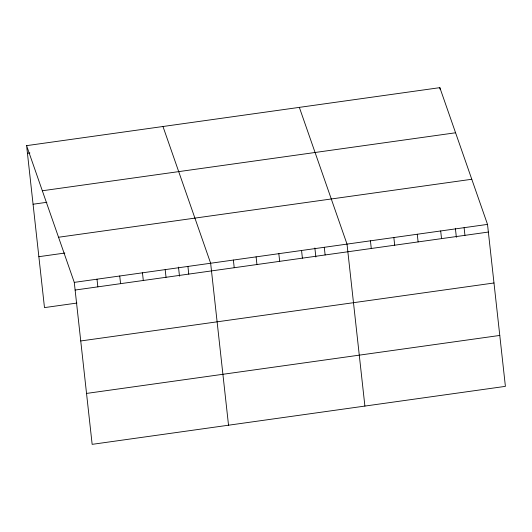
<?xml version="1.0" encoding="UTF-8"?>
<svg xmlns="http://www.w3.org/2000/svg" width="532" height="532" viewBox="0 0 532 532"><rect width="100%" height="100%" fill="white"/><g stroke="black" fill="none" stroke-linecap="round" stroke-linejoin="round"><path stroke-width="0.8" d="M26.6 145.642L439.844 87.654L487.518 224.391L505.4 386.358L92.156 444.346L74.274 282.379L26.6 145.642L44.482 307.609L76.954 303.054M27.445 153.309L29.878 152.963M42.334 190.762L455.578 132.774M33.07 204.228L46.869 202.293M58.54 237.252L471.784 179.264M38.863 256.69L64.838 253.046M74.274 282.379L487.518 224.391M75.118 290.046L488.363 232.058M80.744 340.965L493.989 282.977M86.536 393.427L499.781 335.439M299.343 107.371L347.017 244.108L364.899 406.076M162.972 126.503L210.645 263.24L228.527 425.214M464.103 227.676L464.948 235.344M439.844 87.654L440.017 89.183M455.372 228.268L456.37 237.305M440.682 230.961L441.533 238.629M417.268 234.246L418.112 241.914M393.846 237.531L394.697 245.199M370.432 240.823L371.276 248.491M324.287 247.294L325.132 254.961M314.864 247.985L315.862 257.016M301.558 250.486L302.402 258.153M278.828 253.671L279.679 261.338M256.098 256.863L256.949 264.53M233.375 260.055L234.22 267.722M187.916 266.432L188.76 274.1M178.493 267.117L179.49 276.155M165.186 269.618L166.031 277.285M142.456 272.81L143.308 280.477M119.733 276.002L120.578 283.669M97.004 279.187L97.848 286.854"/></g></svg>
